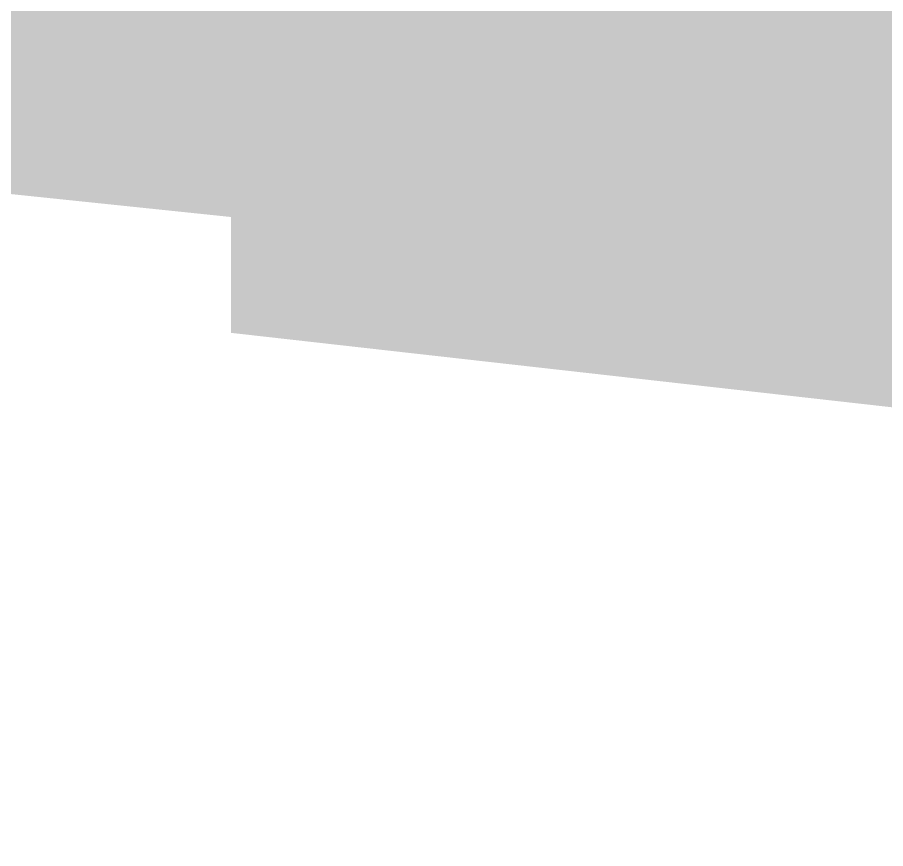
# Model space of a CAD drawing. Header units: millimetres. Extents: x 0 to 841, y 0 to 594.
# Drawn here: x 790.8204 to 790.9153, y 49.8565 to 49.9473 of the extents above; entities that cross this region are included whole.
import ezdxf

# ---------------------------------------------------------------- set-up
doc = ezdxf.new("R2010")
doc.units = ezdxf.units.MM

msp = doc.modelspace()

# ---------------------------------------------------------------- hatches: boundary and pattern name
at = {"true_color": 0xe9ba62}
msp.add_hatch(color=7, dxfattribs=at).paths.add_polyline_path([(793.909064, 50.292858), (793.900526, 50.275781), (793.8921, 50.25893), (793.883731, 50.242192), (793.868717, 50.242495), (793.853906, 50.242792), (793.839196, 50.243078), (793.803603, 50.243492), (793.788057, 50.243669), (793.779232, 50.243762), (793.658559, 50.238923), (793.540785, 50.22261), (793.422392, 50.197758), (793.395374, 50.190852), (793.368716, 50.184042), (793.342238, 50.177289), (793.294722, 50.165187), (793.247223, 50.153046), (793.19974, 50.14086), (793.19974, 50.123783), (793.19974, 50.106932), (793.19974, 50.090194), (793.061854, 50.079657), (792.92398, 50.068997), (792.786128, 50.058021), (792.255708, 50.025514), (791.727697, 50.016724), (791.196888, 50.034562), (791.178199, 50.035696), (791.159752, 50.036824), (791.141434, 50.037957), (791.016766, 50.045473), (790.892171, 50.053934), (790.767772, 50.064861), (790.711938, 50.083124), (790.675755, 50.092746), (790.628213, 50.101974), (790.583525, 50.109088), (790.564012, 50.112195), (790.552949, 50.113956), (790.524943, 50.11841), (790.497304, 50.122819), (790.469856, 50.127205), (790.440598, 50.131804), (790.411716, 50.136346), (790.383015, 50.14086), (790.20756, 50.168439), (790.031931, 50.194194), (789.855784, 50.216859), (789.847246, 50.199782), (789.838821, 50.182931), (789.830451, 50.166193), (790.943268, 49.9203), (792.116192, 49.900249), (793.255726, 50.006164), (793.27315, 50.008346), (793.290337, 50.010493), (793.307405, 50.012624), (793.543807, 50.045977), (793.777541, 50.088169), (794.010396, 50.14086), (794.018934, 50.183551), (794.02736, 50.225678), (794.035729, 50.267525), (794.001576, 50.258987), (793.967874, 50.250561), (793.934397, 50.242192), (793.925859, 50.259268), (793.917433, 50.276119)])
at = {"true_color": 0xebbf68}
msp.add_hatch(color=7, dxfattribs=at).paths.add_polyline_path([(789.855784, 50.216859), (789.847246, 50.199782), (789.838821, 50.182931), (789.830451, 50.166193), (790.423401, 49.969312), (791.053911, 49.903634), (792.262419, 49.912863), (792.262419, 49.921401), (792.262419, 49.929826), (792.262419, 49.938196), (792.30511, 49.946734), (792.347238, 49.955159), (792.389084, 49.963529), (792.389084, 49.972067), (792.389084, 49.980492), (792.389084, 49.988862), (791.986124, 50.000056), (791.583373, 50.015135), (791.180802, 50.036209), (791.148974, 50.038173), (791.135076, 50.039033), (791.127197, 50.039528), (791.092009, 50.041638), (791.056822, 50.043759), (791.021634, 50.045886), (790.98874, 50.048017), (790.956279, 50.050114), (790.924026, 50.052194), (790.871885, 50.055805), (790.819795, 50.059984), (790.767772, 50.064861), (790.711938, 50.083124), (790.675755, 50.092746), (790.628213, 50.101974), (790.583525, 50.109088), (790.564012, 50.112195), (790.552949, 50.113956), (790.524943, 50.11841), (790.497304, 50.122819), (790.469856, 50.127205), (790.440598, 50.131804), (790.411716, 50.136346), (790.383015, 50.14086), (790.20756, 50.168439), (790.031931, 50.194194)])
at = {"true_color": 0xf5c927}
msp.add_hatch(color=7, dxfattribs=at).paths.add_polyline_path([(790.843771, 49.938196), (790.843771, 49.929658), (790.843771, 49.921232), (790.843771, 49.912863), (791.123869, 49.881327), (791.40342, 49.862345), (791.685207, 49.856497), (791.750895, 49.856962), (791.816584, 49.857332), (791.882272, 49.85751), (792.127711, 49.859314), (792.372385, 49.867807), (792.617081, 49.88753), (792.617081, 49.896068), (792.617081, 49.904493), (792.617081, 49.912863), (792.467711, 49.912366), (792.318336, 49.911949), (792.168966, 49.911621), (792.10776, 49.911519), (792.046549, 49.911411), (791.985327, 49.911292), (791.895521, 49.91097), (791.805716, 49.910693), (791.71591, 49.910507), (791.68695, 49.910463), (791.658367, 49.910424), (791.629981, 49.91038), (791.48526, 49.910367), (791.341102, 49.914176), (791.196888, 49.925529), (791.123791, 49.934535), (791.077784, 49.938462), (791.01943, 49.940678), (790.998111, 49.940374), (790.977079, 49.94007), (790.956199, 49.939766), (790.918714, 49.939348), (790.88124, 49.938834)])

doc.saveas('drawing.dxf')
